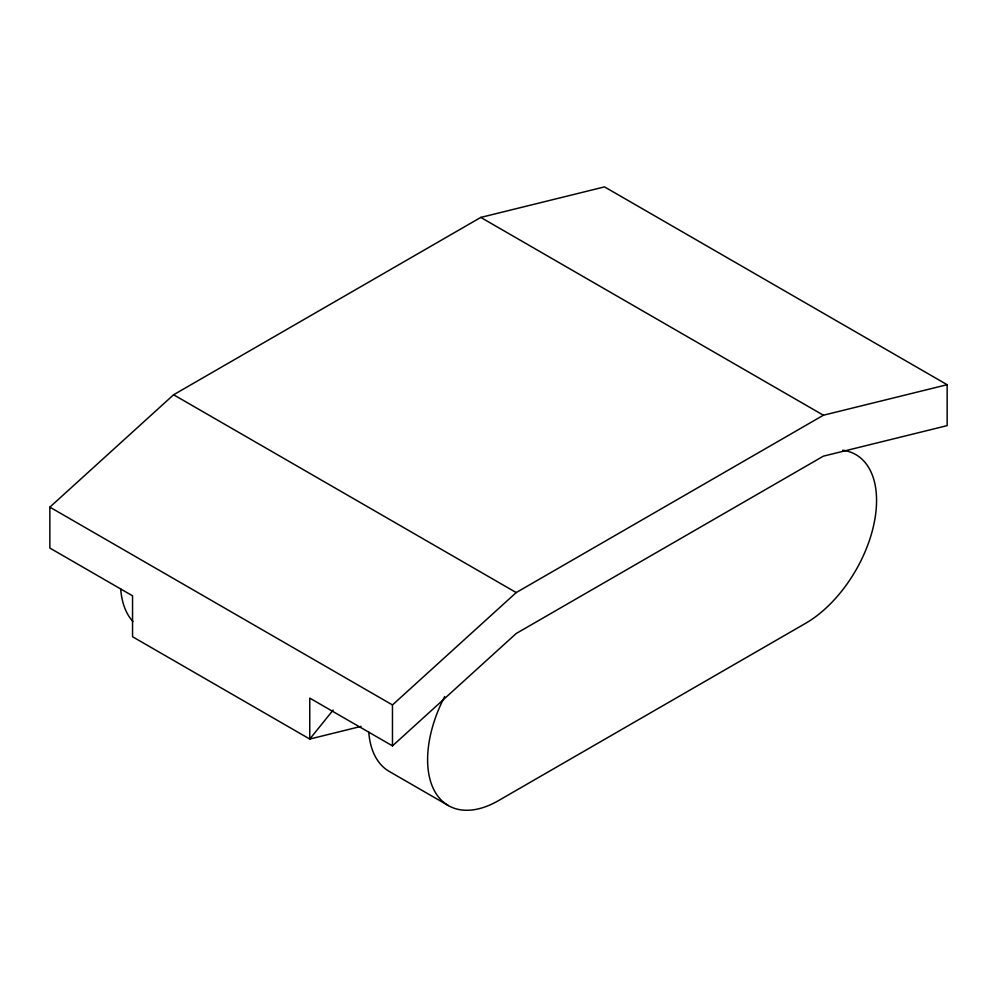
<?xml version="1.0" encoding="UTF-8"?>
<svg xmlns="http://www.w3.org/2000/svg" width="997" height="997" viewBox="0 0 997 997"><rect width="100%" height="100%" fill="white"/><g stroke="black" fill="none" stroke-linecap="round" stroke-linejoin="round"><path stroke-width="1.5" d="M333.148 710.076L309.768 739.051L132.551 636.734L132.551 595.807L49.85 548.063L49.85 507.137L173.603 394.762L480.778 217.421L604.531 186.888L947.15 384.705L947.15 425.632L823.397 456.152L516.222 633.494L392.469 745.868L309.768 698.124L309.768 739.051L361.076 726.389M392.469 745.868L392.469 704.941L516.222 592.567L823.397 415.226L947.15 384.705M480.778 217.421L823.397 415.226M173.603 394.762L516.222 592.567M49.85 507.137L392.469 704.941M448.376 805.576L389.304 771.466A100.248 57.876 -60 0 1 368.765 732.01M444.674 696.554A100.248 57.876 -60 0 0 434.094 790.147A100.248 57.876 -60 0 0 498.5 800.616L805.676 623.262A100.248 57.876 -60 0 0 873.895 524.235A100.248 57.876 -60 0 0 842.702 450.233M132.9 621.492A100.248 57.876 -60 0 1 120.674 588.778"/></g></svg>
